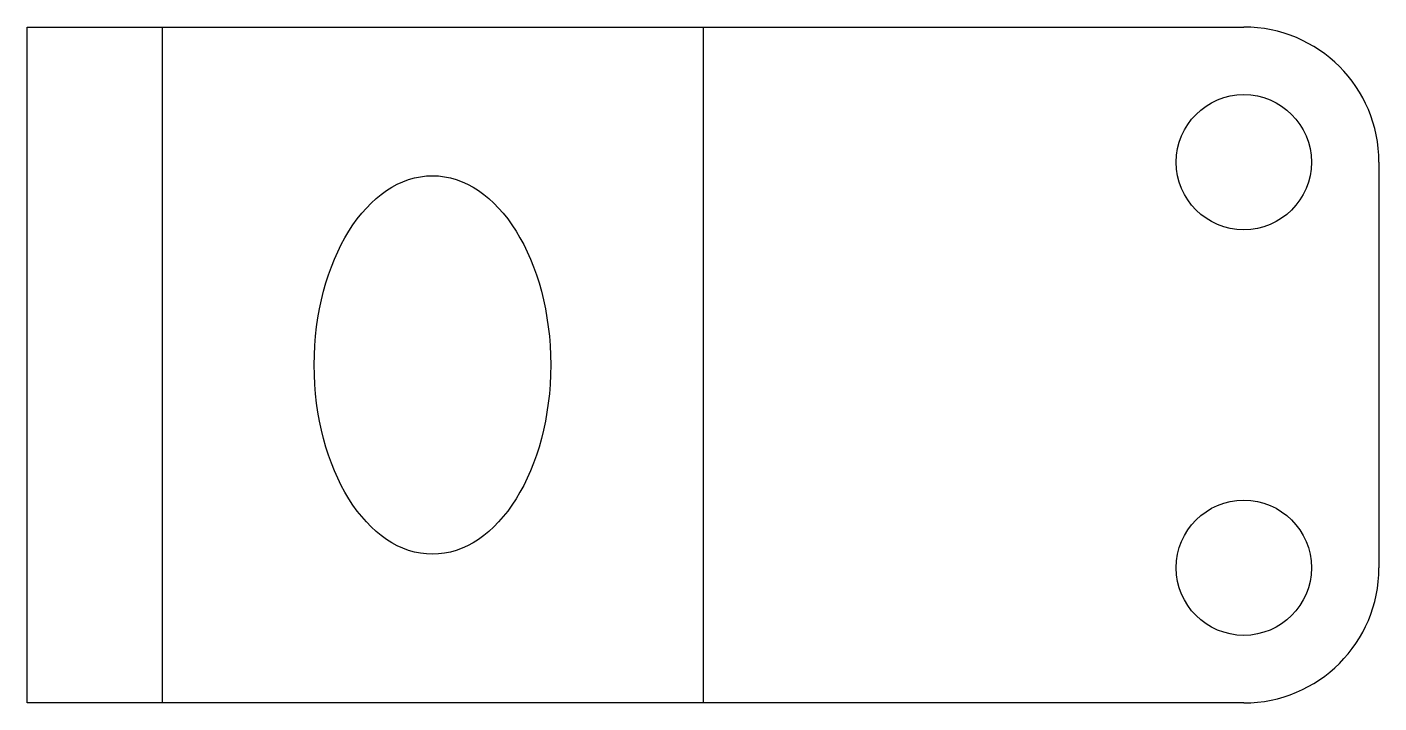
# Model space of a CAD drawing. Header units: millimetres. Extents: x 2.54 to 12.54, y 5.02 to 10.02.
import ezdxf

# ---------------------------------------------------------------- set-up
doc = ezdxf.new("R2010")
doc.units = ezdxf.units.MM
doc.header["$MEASUREMENT"] = 0

msp = doc.modelspace()

# ---------------------------------------------------------------- linework, layer by layer
for p, q in [((2.542, 10.021), (11.542, 10.021)), ((2.542, 5.021), (2.542, 10.021)), ((3.542, 10.021), (3.542, 5.021)), ((7.542, 10.021), (7.542, 5.021)), ((12.542, 9.021), (12.542, 6.021)), ((11.542, 5.021), (2.542, 5.021))]:
    msp.add_line(p, q)
for centre in [(11.542, 9.021), (11.542, 6.021)]:
    msp.add_circle(centre, 0.5)
at = {"extrusion": (0.780869, -2.58198e-16, 0.624695)}
msp.add_circle((7.521, -0.727, 6.514), 1.4, dxfattribs=at)
for centre, start, end in [((11.542, 9.021), 0, 90), ((11.542, 6.021), 270, 0)]:
    msp.add_arc(centre, 1, start, end)

doc.saveas('drawing.dxf')
